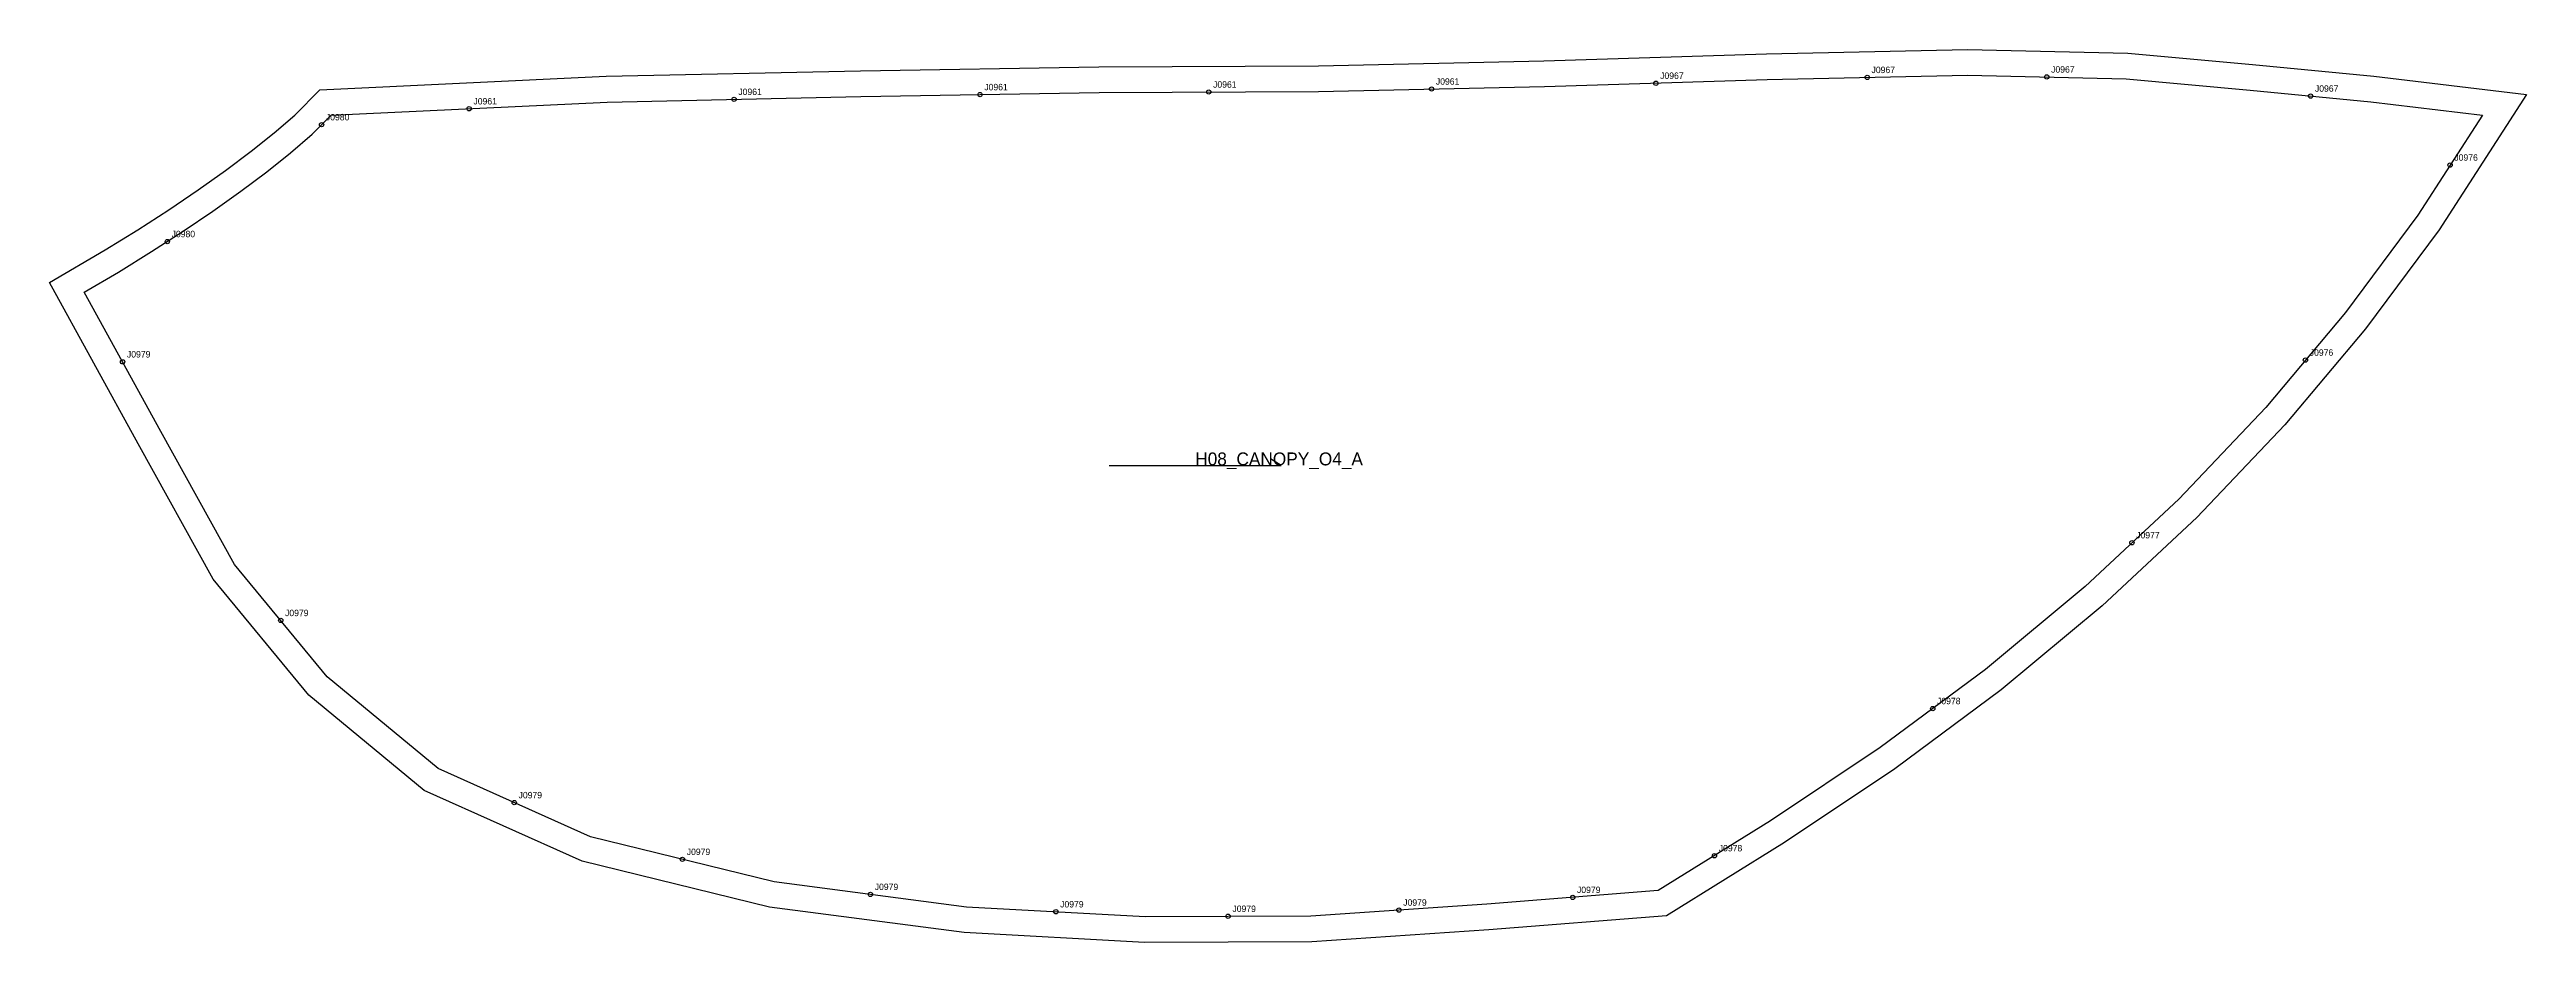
# Model space of a CAD drawing. Header units: millimetres. Extents: x -131 to 1022, y -385 to 31.
import ezdxf

# ---------------------------------------------------------------- set-up
doc = ezdxf.new("R2010")
doc.units = ezdxf.units.MM
for name, color, linetype in [('CUT', 1, 'Continuous'), ('GRAIN', 3, 'Continuous'), ('LABEL', 7, 'Continuous'), ('NOTCH', 2, 'Continuous'), ('SEW', 5, 'Continuous')]:
    doc.layers.add(name, color=color, linetype=linetype)

msp = doc.modelspace()

# ---------------------------------------------------------------- linework, layer by layer
at = {"layer": 'CUT'}
msp.add_lwpolyline([(-5.2, 11.8), (128.1, 18.1), (246.5, 20.7), (357.4, 22.5), (459.6, 23), (564.5, 25.3), (668.2, 28.6), (761.7, 30.6), (836.4, 28.9), (894.5, 23.6), (950.9, 18.2), (1022, 9.6), (981.3, -53.3), (947.1, -99.4), (909.5, -144.1), (868.5, -187.2), (824.4, -228.4), (777.5, -267.5), (728, -304.2), (676.6, -338.5), (621.7, -372.7), (539, -379.2), (456.5, -384.8), (378.7, -385.1), (294.7, -380.5), (204.1, -368.7), (116.9, -347.3), (43.4, -314.4), (-10.4, -269.9), (-54.9, -215.9), (-89.7, -153), (-131, -77.9), (-105.1, -62.7), (-89.9, -53.4), (-75.5, -44), (-61.9, -34.8), (-49.1, -25.7), (-37.2, -16.8), (-26.5, -8.2), (-16.9, 0), (-5.2, 11.8)], close=True, dxfattribs=at)
at = {"layer": 'GRAIN'}
for p, q in [((442.3, -163), (437.3, -160)), ((362.3, -163), (442.3, -163))]:
    msp.add_line(p, q, dxfattribs=at)
at = {"layer": 'NOTCH'}
for centre in [(408.6, 10.8), (512.3, 12.2), (616.7, 14.9), (715.1, 17.6), (798.7, 17.8), (64.3, 3), (187.6, 7.4), (302.1, 9.6), (921.5, 8.9), (-4.4, -4.4), (986.4, -23.2), (-76.2, -58.8), (-97, -114.8), (919.1, -114), (838.3, -199), (-23.4, -235.2), (745.6, -276.2), (85.3, -320), (163.6, -346.4), (644, -344.7), (251.1, -362.7), (578, -364.1), (337.4, -370.8), (417.6, -372.9), (497.1, -370)]:
    msp.add_circle(centre, 1, dxfattribs=at)
at = {"layer": 'SEW'}
msp.add_lwpolyline([(0, 0), (128.5, 6.1), (246.7, 8.7), (357.5, 10.5), (459.7, 11.1), (564.8, 13.3), (668.5, 16.6), (761.7, 18.6), (835.7, 16.9), (893.3, 11.6), (949.6, 6.2), (1001.5, 0), (971.4, -46.5), (937.7, -91.9), (900.6, -136.1), (860.1, -178.7), (816.5, -219.4), (770.1, -258), (721.1, -294.4), (670.1, -328.5), (617.8, -360.9), (538.1, -367.3), (456.1, -372.8), (379, -373.1), (295.8, -368.6), (206.3, -356.9), (120.8, -335.9), (49.8, -304.1), (-1.8, -261.4), (-44.9, -209.1), (-79.2, -147.2), (-114.9, -82.4), (-98.9, -73), (-83.5, -63.5), (-68.9, -54), (-55, -44.6), (-42, -35.4), (-29.9, -26.3), (-18.8, -17.5), (-8.7, -8.8)], close=True, dxfattribs=at)

# ---------------------------------------------------------------- texts
at = {"layer": 'LABEL'}
for s, height, p in [('J0961', 3, (189.6, 9.4)), ('J0961', 3, (304.1, 11.6)), ('J0961', 3, (410.6, 12.8)), ('J0961', 3, (514.3, 14.2)), ('J0967', 3, (618.7, 16.9)), ('J0967', 3, (717.1, 19.6)), ('J0967', 3, (800.7, 19.8)), ('J0967', 3, (923.5, 10.9)), ('J0980', 3, (-2.4, -2.4)), ('J0961', 3, (66.3, 5)), ('J0976', 3, (988.4, -21.2)), ('J0980', 3, (-74.2, -56.8)), ('J0979', 3, (-95, -112.8)), ('J0976', 3, (921.1, -112)), ('H08_CANOPY_O4_A', 6, (402.3, -163)), ('J0977', 3, (840.3, -197)), ('J0979', 3, (-21.4, -233.2)), ('J0978', 3, (747.6, -274.2)), ('J0979', 3, (87.3, -318)), ('J0979', 3, (165.6, -344.4)), ('J0978', 3, (646, -342.7)), ('J0979', 3, (253.1, -360.7)), ('J0979', 3, (339.4, -368.8)), ('J0979', 3, (419.6, -370.9)), ('J0979', 3, (499.1, -368)), ('J0979', 3, (580, -362.1))]:
    msp.add_text(s, height=height, dxfattribs=at).set_placement(p)

doc.saveas('drawing.dxf')
